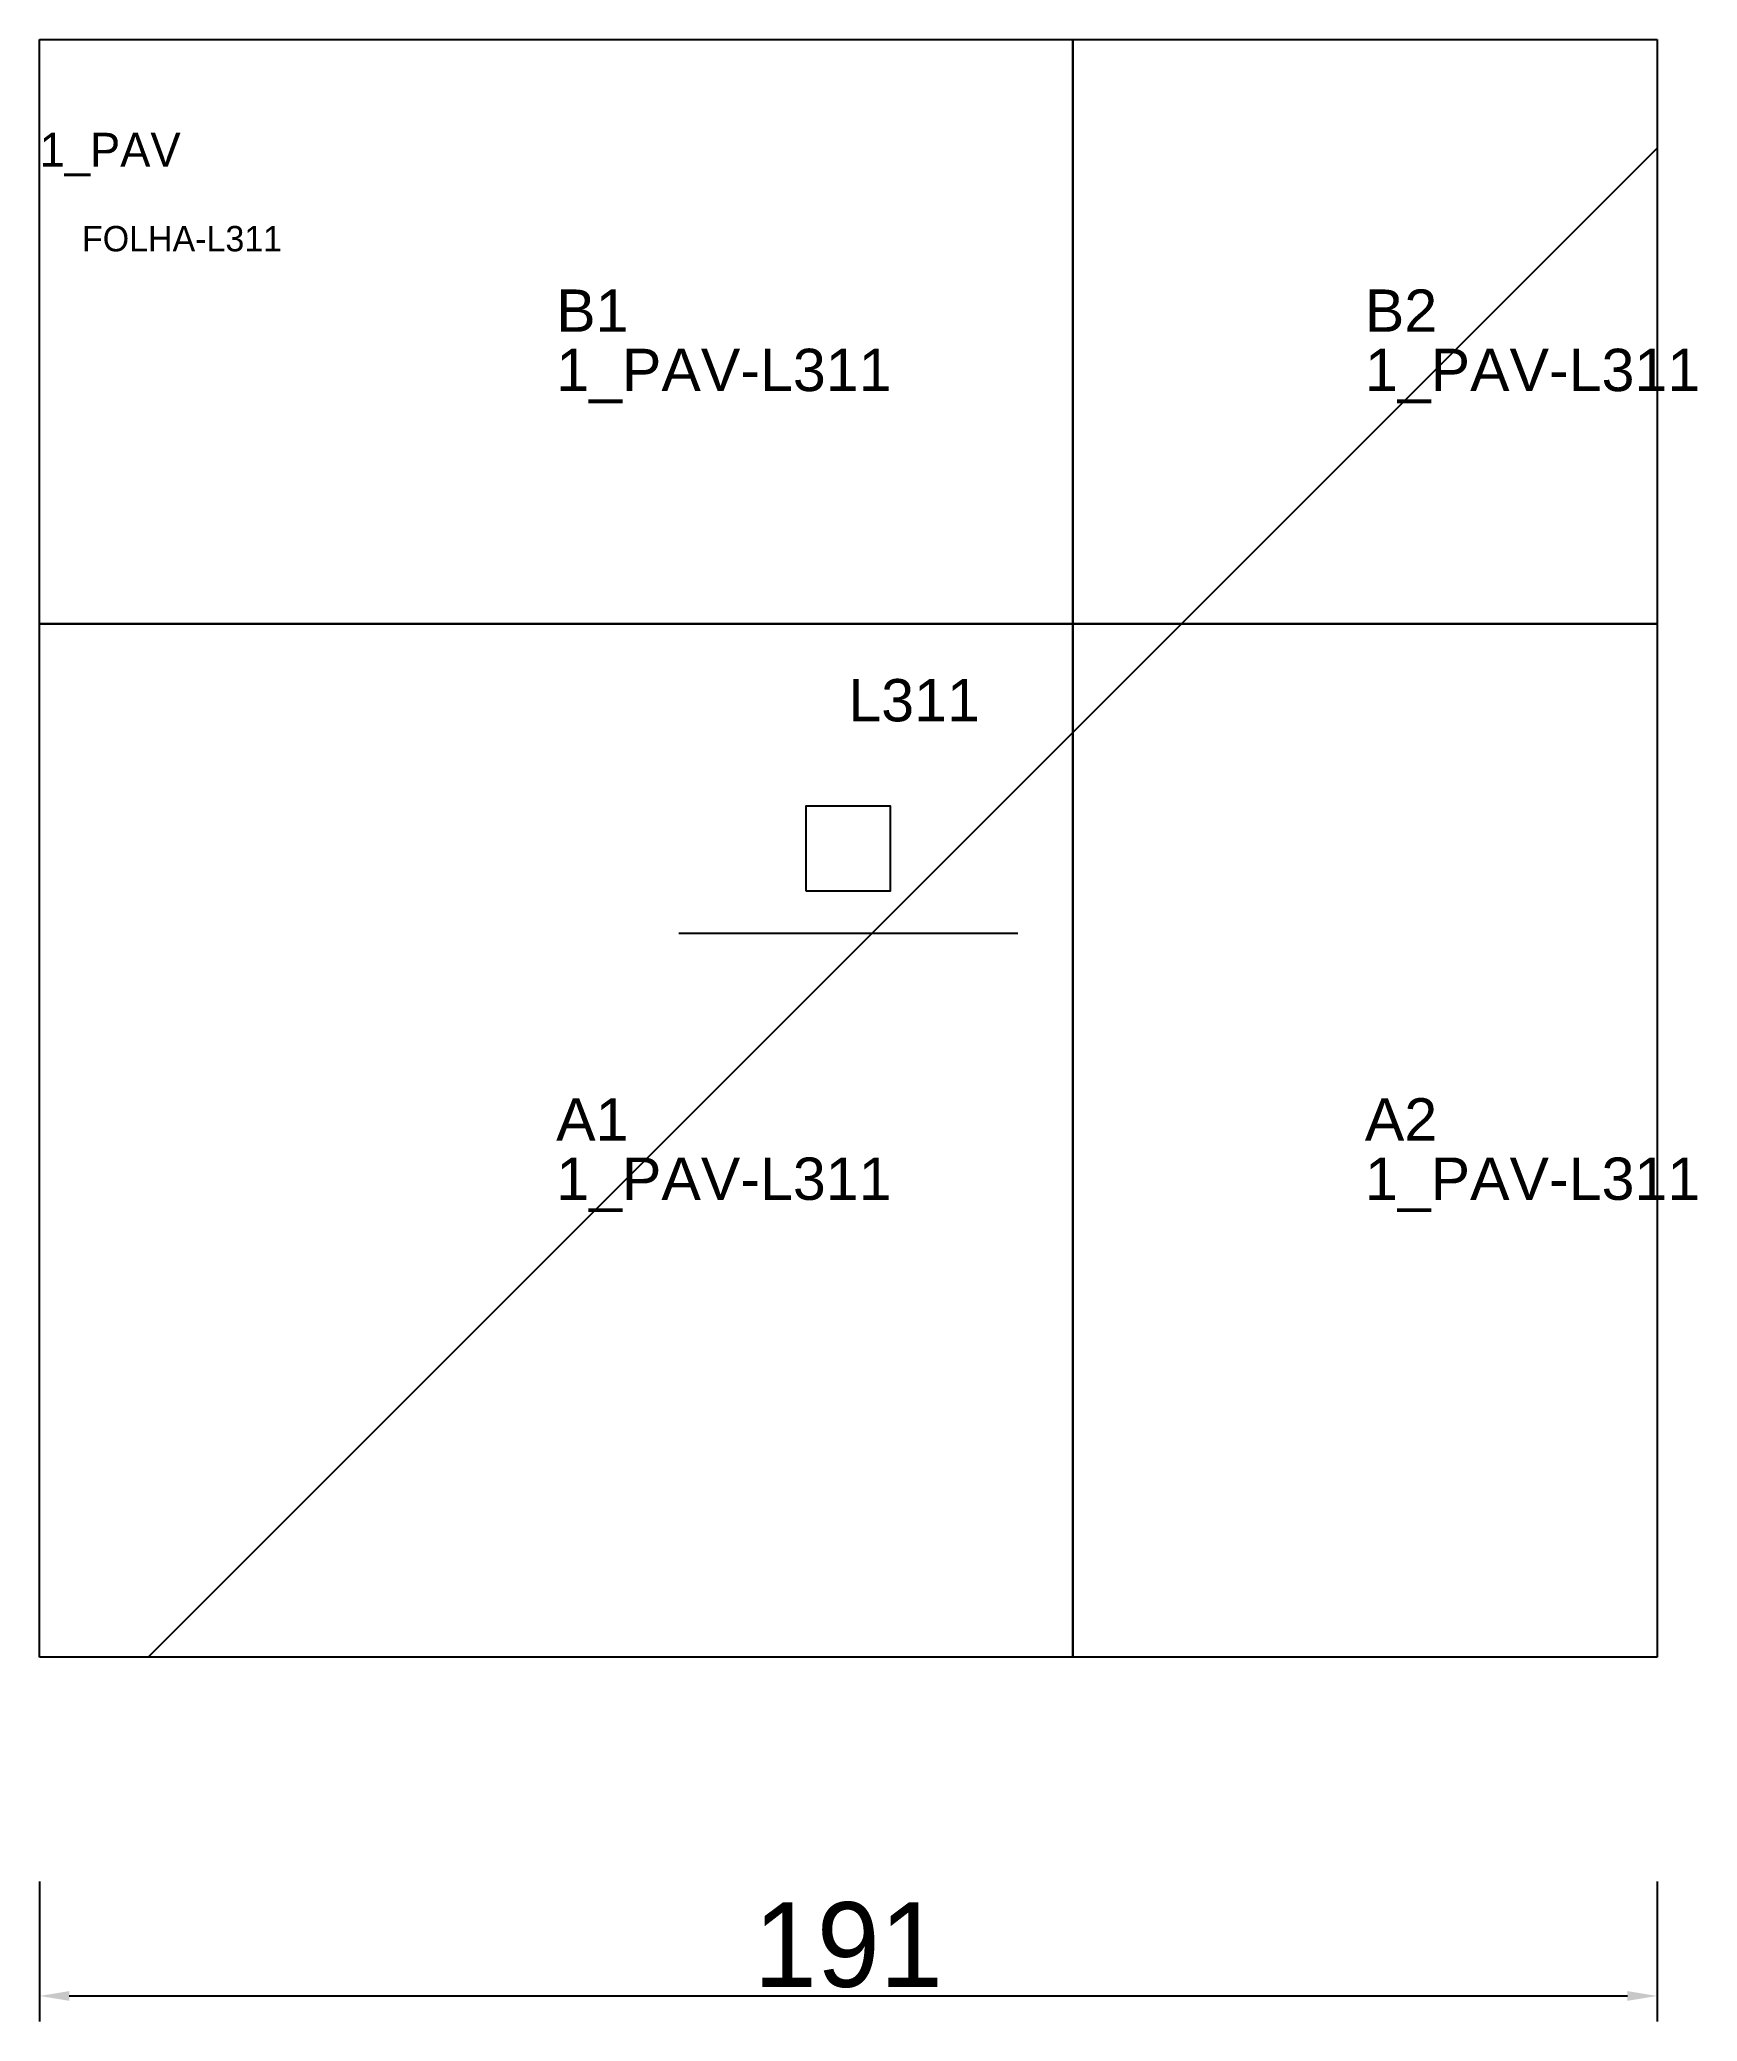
# Model space of a CAD drawing. Header units: metres. Extents: x 222 to 418, y -33 to 202.
import ezdxf

# ---------------------------------------------------------------- set-up
doc = ezdxf.new("R2010")
doc.units = ezdxf.units.M
for name, color, linetype in [('3', 3, 'CONTINUOUS'), ('AUX00', 7, 'CONTINUOUS'), ('COTA', 241, 'CONTINUOUS'), ('FOLHA', 255, 'CONTINUOUS'), ('Hachura', 251, 'CONTINUOUS'), ('NOMENCLATURA', 7, 'CONTINUOUS'), ('Nível', 160, 'CONTINUOUS'), ('Painéis', 200, 'CONTINUOUS'), ('Pilares', 5, 'CONTINUOUS'), ('SARR_2.2x7', 40, 'CONTINUOUS')]:
    doc.layers.add(name, color=color, linetype=linetype)
doc.styles.add('ARIAL', font='Arial.ttf')
doc.styles.add('STR_STANDARD', font='arial.ttf')
doc.dimstyles.new('EZ DXF', dxfattribs={"dimtxt": 10, "dimasz": 3.5, "dimexe": 3, "dimexo": 1.5, "dimgap": 1, "dimtad": 1, "dimdec": 1, "dimdsep": 46, "dimcen": 2.5, "dimazin": 3, "dimtfac": 1, "dimtmove": 0, "dimatfit": 3})

msp = doc.modelspace()

# ---------------------------------------------------------------- hatches: boundary and pattern name
at = {"layer": 'Hachura'}
h = msp.add_hatch(dxfattribs=at)
h.set_pattern_fill('ANSI31', scale=50)
h.paths.add_polyline_path([(222.2, 201.5), (413.2, 201.5), (413.2, 10.5), (222.2, 10.5)])
h = msp.add_hatch(dxfattribs=at)
h.set_pattern_fill('ANSI31', scale=50)
h.paths.add_polyline_path([(222.2, 201.5), (413.2, 201.5), (413.2, 10.5), (222.2, 10.5)])

# ---------------------------------------------------------------- linework, layer by layer
at = {"layer": '3'}
for points in [[(344.2, 10.5), (344.2, 201.5)], [(344.2, 10.5), (344.2, 201.5)], [(222.2, 132.5), (413.2, 132.5)], [(222.2, 132.5), (413.2, 132.5)]]:
    msp.add_lwpolyline(points, close=True, dxfattribs=at)
at = {"layer": 'Painéis', "color": 200}
for p, q in [((222.2, 201.5), (413.2, 201.5)), ((222.2, 10.5), (222.2, 201.5)), ((222.2, 201.5), (413.2, 201.5)), ((222.2, 10.5), (222.2, 201.5)), ((413.2, 201.5), (413.2, 10.5)), ((413.2, 201.5), (413.2, 10.5)), ((413.2, 10.5), (222.2, 10.5)), ((413.2, 10.5), (222.2, 10.5))]:
    msp.add_line(p, q, dxfattribs=at)
at = {"layer": 'Pilares'}
msp.add_lwpolyline([(312.7, 101), (322.7, 101), (322.7, 111), (312.7, 111)], close=True, dxfattribs=at)
msp.add_lwpolyline([(312.7, 101), (322.7, 101), (322.7, 111), (312.7, 111)], close=True, dxfattribs=at)
at = {"layer": 'SARR_2.2x7'}
msp.add_line((297.7, 96), (337.7, 96), dxfattribs=at)
msp.add_line((297.7, 96), (337.7, 96), dxfattribs=at)

# ---------------------------------------------------------------- texts
at = {"layer": '3', "style": 'STR_STANDARD'}
for s, p in [('B1', (283.2, 167)), ('B1', (283.2, 167)), ('B2', (378.7, 167)), ('B2', (378.7, 167)), ('A1', (283.2, 71.5)), ('A1', (283.2, 71.5)), ('A2', (378.7, 71.5)), ('A2', (378.7, 71.5))]:
    msp.add_text(s, height=5, dxfattribs=at).set_placement(p)
at = {"layer": 'AUX00', "style": 'STR_STANDARD'}
for p in [(283.2, 160), (283.2, 160), (378.7, 160), (378.7, 160), (283.2, 64.5), (283.2, 64.5), (378.7, 64.5), (378.7, 64.5)]:
    msp.add_text('1_PAV-L311', height=5, dxfattribs=at).set_placement(p)
at = {"layer": 'FOLHA'}
msp.add_text('FOLHA-L311', height=3, dxfattribs=at).set_placement((227.2, 176.5))
msp.add_text('FOLHA-L311', height=3, dxfattribs=at).set_placement((227.2, 176.5))
at = {"layer": 'NOMENCLATURA', "insert": (317.7, 126), "char_height": 5, "attachment_point": 1, "style": 'ARIAL'}
msp.add_mtext('L311', dxfattribs=at)
msp.add_mtext('L311', dxfattribs=at)
at = {"layer": 'Nível'}
msp.add_text('1_PAV', height=4, dxfattribs=at).set_placement((222.2, 186.5))
msp.add_text('1_PAV', height=4, dxfattribs=at).set_placement((222.2, 186.5))

# ---------------------------------------------------------------- dimensions: what is measured, and where the dimension line sits
at = {"layer": 'COTA'}
msp.add_linear_dim(base=(222.2, -29.5), p1=(222.2, -14.5), p2=(413.2, -14.5), dimstyle='EZ DXF', dxfattribs=at).render()
msp.add_linear_dim(base=(222.2, -29.5), p1=(222.2, -14.5), p2=(413.2, -14.5), dimstyle='EZ DXF', dxfattribs=at).render()

doc.saveas('drawing.dxf')
